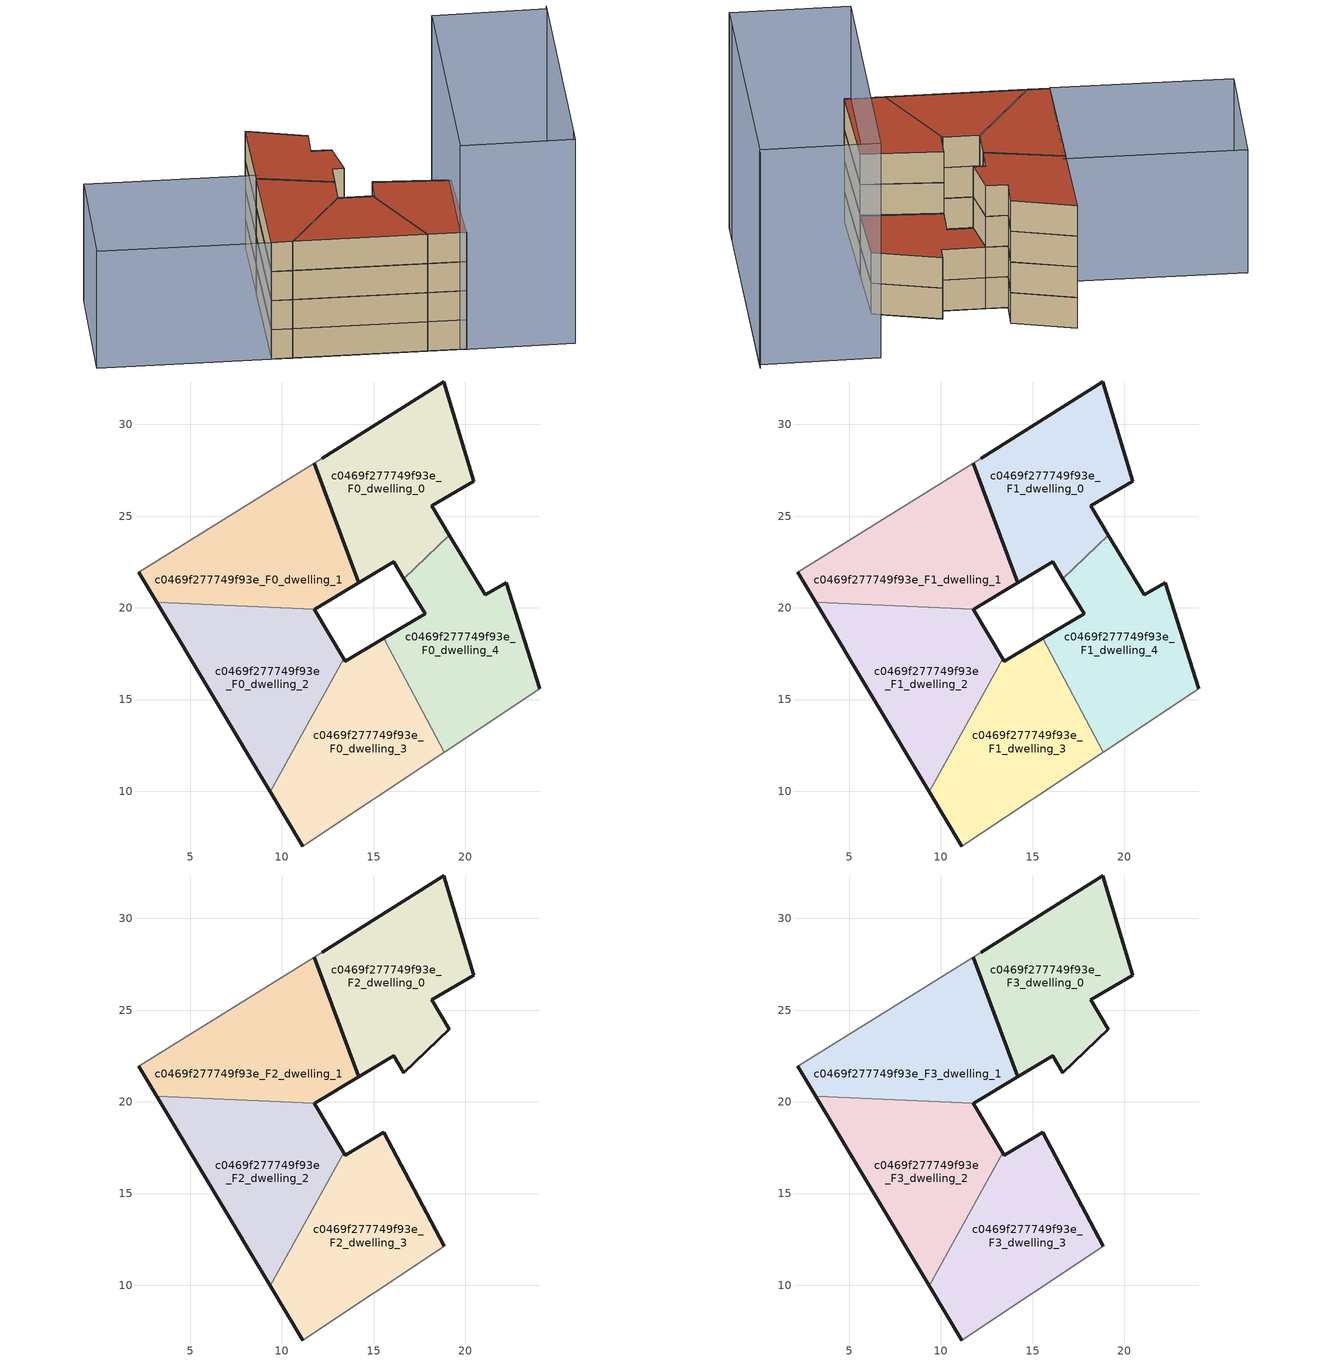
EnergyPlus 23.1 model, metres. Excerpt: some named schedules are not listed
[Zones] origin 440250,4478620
c0469f277749f93e_F0_dwelling_0
 floor ground (EU_floor_Construction): 19.13,23.96 18.17,25.56 20.46,26.89 18.82,32.31 12.18,28.16 11.75,27.88 14.19,21.37 16.09,22.51 16.65,21.59 z0
 wall outside (EU_wall_Construction): 16.65,21.59 16.09,22.51 14.19,21.37 11.75,27.88 / 12.18,28.16 18.82,32.31 20.46,26.89 18.17,25.56 19.13,23.96 z0:3
 wall adiabatic (EU_wall_Construction): 11.75,27.88 12.18,28.16 z0:3
 wall to c0469f277749f93e_F0_dwelling_4 (EU_wall_Construction): 19.13,23.95 16.65,21.59 z0:3
c0469f277749f93e_F0_dwelling_1
 floor ground (EU_floor_Construction): 14.19,21.37 11.75,27.88 2.2,21.93 3.16,20.32 11.78,19.93 z0
 wall outside (EU_wall_Construction): 3.16,20.32 2.2,21.93 / 11.75,27.88 14.19,21.37 11.78,19.93 z0:3
 wall adiabatic (EU_wall_Construction): 2.2,21.93 11.75,27.88 z0:3
 wall to c0469f277749f93e_F0_dwelling_2 (EU_wall_Construction): 11.78,19.93 3.16,20.32 z0:3
c0469f277749f93e_F0_dwelling_2
 floor ground (EU_floor_Construction): 9.36,9.97 13.37,17.24 11.75,19.91 11.78,19.93 3.16,20.32 z0
 wall outside (EU_wall_Construction): 11.78,19.93 11.75,19.91 13.37,17.24 / 9.36,9.97 3.16,20.32 z0:3
 wall to c0469f277749f93e_F0_dwelling_3 (EU_wall_Construction): 13.37,17.24 9.36,9.97 z0:3
c0469f277749f93e_F0_dwelling_3
 floor ground (EU_floor_Construction): 18.86,12.14 15.56,18.34 13.46,17.08 13.37,17.24 9.36,9.97 11.13,7.02 z0
 wall outside (EU_wall_Construction): 13.37,17.24 13.46,17.08 15.56,18.34 / 11.13,7.02 9.36,9.97 z0:3
 wall adiabatic (EU_wall_Construction): 18.86,12.14 11.13,7.02 z0:3
 wall to c0469f277749f93e_F0_dwelling_4 (EU_wall_Construction): 15.56,18.34 18.86,12.14 z0:3
c0469f277749f93e_F0_dwelling_4
 floor ground (EU_floor_Construction): 24.05,15.58 22.23,21.37 21.09,20.7 19.13,23.96 16.65,21.59 17.81,19.69 15.56,18.34 18.86,12.14 z0
 wall outside (EU_wall_Construction): 15.56,18.34 17.81,19.69 16.65,21.59 / 19.13,23.96 21.09,20.7 22.23,21.37 24.05,15.58 z0:3
 wall adiabatic (EU_wall_Construction): 24.05,15.58 18.86,12.14 z0:3
c0469f277749f93e_F1_dwelling_0
 floor to c0469f277749f93e_F0_dwelling_0 (EU_floor_Construction): 19.13,23.96 18.17,25.56 20.46,26.89 18.81,32.31 12.18,28.16 11.75,27.88 14.19,21.37 16.09,22.51 16.65,21.59 z3
 wall outside (EU_wall_Construction): 16.65,21.59 16.09,22.51 14.19,21.37 11.75,27.88 / 12.18,28.16 18.82,32.31 20.46,26.89 18.17,25.56 19.13,23.96 z3:6
 wall adiabatic (EU_wall_Construction): 11.75,27.88 12.18,28.16 z3:6
 wall to c0469f277749f93e_F1_dwelling_4 (EU_wall_Construction): 19.13,23.95 16.65,21.59 z3:6
c0469f277749f93e_F1_dwelling_1
 floor to c0469f277749f93e_F0_dwelling_1 (EU_floor_Construction): 14.19,21.37 11.75,27.88 2.2,21.93 3.16,20.32 11.78,19.93 z3
 wall outside (EU_wall_Construction): 3.16,20.32 2.2,21.93 / 11.75,27.88 14.19,21.37 11.78,19.93 z3:6
 wall adiabatic (EU_wall_Construction): 2.2,21.93 11.75,27.88 z3:6
 wall to c0469f277749f93e_F1_dwelling_2 (EU_wall_Construction): 11.78,19.93 3.16,20.32 z3:6
c0469f277749f93e_F1_dwelling_2
 floor to c0469f277749f93e_F0_dwelling_2 (EU_floor_Construction): 9.36,9.97 13.37,17.24 11.75,19.91 11.78,19.93 3.16,20.32 z3
 wall outside (EU_wall_Construction): 11.78,19.93 11.75,19.91 13.37,17.24 / 9.36,9.97 3.16,20.32 z3:6
 wall to c0469f277749f93e_F1_dwelling_3 (EU_wall_Construction): 13.37,17.24 9.36,9.97 z3:6
c0469f277749f93e_F1_dwelling_3
 floor to c0469f277749f93e_F0_dwelling_3 (EU_floor_Construction): 18.86,12.14 15.56,18.34 13.46,17.08 13.37,17.24 9.36,9.97 11.13,7.02 z3
 wall outside (EU_wall_Construction): 13.37,17.24 13.46,17.08 15.56,18.34 / 11.13,7.02 9.36,9.97 z3:6
 wall adiabatic (EU_wall_Construction): 18.86,12.14 11.13,7.02 z3:6
 wall to c0469f277749f93e_F1_dwelling_4 (EU_wall_Construction): 15.56,18.34 18.86,12.14 z3:6
c0469f277749f93e_F1_dwelling_4
 floor to c0469f277749f93e_F0_dwelling_4 (EU_floor_Construction): 24.05,15.58 22.23,21.37 21.09,20.7 19.13,23.96 16.65,21.59 17.81,19.69 15.56,18.34 18.86,12.14 z3
 wall outside (EU_wall_Construction): 15.56,18.34 17.81,19.69 16.65,21.59 / 19.13,23.96 21.09,20.7 22.23,21.37 24.05,15.58 z3:6
 wall adiabatic (EU_wall_Construction): 24.05,15.58 18.86,12.14 z3:6
 roof outside (EU_roof_Construction): 22.23,21.37 24.05,15.58 18.86,12.14 15.56,18.34 17.81,19.69 16.65,21.59 19.13,23.96 21.09,20.7 z6
c0469f277749f93e_F2_dwelling_0
 floor to c0469f277749f93e_F1_dwelling_0 (EU_floor_Construction): 19.13,23.96 18.17,25.56 20.46,26.89 18.81,32.31 12.18,28.16 11.75,27.88 14.19,21.37 16.09,22.51 16.65,21.59 z6
 wall outside (EU_wall_Construction): 12.18,28.16 18.82,32.31 20.46,26.89 18.17,25.56 19.13,23.96 16.65,21.59 16.09,22.51 14.19,21.37 11.75,27.88 z6:9
 wall adiabatic (EU_wall_Construction): 11.75,27.88 12.18,28.16 z6:9
c0469f277749f93e_F2_dwelling_1
 floor to c0469f277749f93e_F1_dwelling_1 (EU_floor_Construction): 14.19,21.37 11.75,27.88 2.2,21.93 3.16,20.32 11.78,19.93 z6
 wall outside (EU_wall_Construction): 3.16,20.32 2.2,21.93 / 11.75,27.88 14.19,21.37 11.78,19.93 z6:9
 wall adiabatic (EU_wall_Construction): 2.2,21.93 11.75,27.88 z6:9
 wall to c0469f277749f93e_F2_dwelling_2 (EU_wall_Construction): 11.78,19.93 3.16,20.32 z6:9
c0469f277749f93e_F2_dwelling_2
 floor to c0469f277749f93e_F1_dwelling_2 (EU_floor_Construction): 9.36,9.97 13.37,17.24 11.75,19.91 11.78,19.93 3.16,20.32 z6
 wall outside (EU_wall_Construction): 11.78,19.93 11.75,19.91 13.37,17.24 / 9.36,9.97 3.16,20.32 z6:9
 wall to c0469f277749f93e_F2_dwelling_3 (EU_wall_Construction): 13.37,17.24 9.36,9.97 z6:9
c0469f277749f93e_F2_dwelling_3
 floor to c0469f277749f93e_F1_dwelling_3 (EU_floor_Construction): 18.86,12.14 15.56,18.34 13.46,17.08 13.37,17.24 9.36,9.97 11.13,7.02 z6
 wall outside (EU_wall_Construction): 13.37,17.24 13.46,17.08 15.56,18.34 18.86,12.14 / 11.13,7.02 9.36,9.97 z6:9
 wall adiabatic (EU_wall_Construction): 18.86,12.14 11.13,7.02 z6:9
c0469f277749f93e_F3_dwelling_0
 floor to c0469f277749f93e_F2_dwelling_0 (EU_floor_Construction): 19.13,23.96 18.17,25.56 20.46,26.89 18.81,32.31 12.18,28.16 11.75,27.88 14.19,21.37 16.09,22.51 16.65,21.59 z9
 wall outside (EU_wall_Construction): 12.18,28.16 18.82,32.31 20.46,26.89 18.17,25.56 19.13,23.96 16.65,21.59 16.09,22.51 14.19,21.37 11.75,27.88 z9:12
 wall adiabatic (EU_wall_Construction): 11.75,27.88 12.18,28.16 z9:12
 roof outside (EU_roof_Construction): 18.82,32.31 20.46,26.89 18.17,25.56 19.13,23.96 16.65,21.59 16.09,22.51 14.19,21.37 11.75,27.88 12.18,28.16 z12
c0469f277749f93e_F3_dwelling_1
 floor to c0469f277749f93e_F2_dwelling_1 (EU_floor_Construction): 14.19,21.37 11.75,27.88 2.2,21.93 3.16,20.32 11.78,19.93 z9
 wall outside (EU_wall_Construction): 3.16,20.32 2.2,21.93 / 11.75,27.88 14.19,21.37 11.78,19.93 z9:12
 wall adiabatic (EU_wall_Construction): 2.2,21.93 11.75,27.88 z9:12
 wall to c0469f277749f93e_F3_dwelling_2 (EU_wall_Construction): 11.78,19.93 3.16,20.32 z9:12
 roof outside (EU_roof_Construction): 11.75,27.88 14.19,21.37 11.78,19.93 3.16,20.32 2.2,21.93 z12
c0469f277749f93e_F3_dwelling_2
 floor to c0469f277749f93e_F2_dwelling_2 (EU_floor_Construction): 9.36,9.97 13.37,17.24 11.75,19.91 11.78,19.93 3.16,20.32 z9
 wall outside (EU_wall_Construction): 11.78,19.93 11.75,19.91 13.37,17.24 / 9.36,9.97 3.16,20.32 z9:12
 wall to c0469f277749f93e_F3_dwelling_3 (EU_wall_Construction): 13.37,17.24 9.36,9.97 z9:12
 roof outside (EU_roof_Construction): 11.78,19.93 11.75,19.91 13.37,17.24 9.36,9.97 3.16,20.32 z12
c0469f277749f93e_F3_dwelling_3
 floor to c0469f277749f93e_F2_dwelling_3 (EU_floor_Construction): 18.86,12.14 15.56,18.34 13.46,17.08 13.37,17.24 9.36,9.97 11.13,7.02 z9
 wall outside (EU_wall_Construction): 13.37,17.24 13.46,17.08 15.56,18.34 18.86,12.14 / 11.13,7.02 9.36,9.97 z9:12
 wall adiabatic (EU_wall_Construction): 18.86,12.14 11.13,7.02 z9:12
 roof outside (EU_roof_Construction): 15.56,18.34 18.86,12.14 11.13,7.02 9.36,9.97 13.37,17.24 13.46,17.08 z12
shading: 16.16,-1.29 36.09,10.94 / 35.64,10.66 16.17,-1.28 / 16.17,-1.28 10.81,7.46 / 10.81,7.46 30.28,19.41 / 30.28,19.41 35.64,10.66 z0:21; 4.35,41.34 12.31,27.94 / 12.31,27.94 2.16,21.91 / 2.16,21.91 -5.8,35.3 / -5.8,35.3 4.35,41.34 z0:12
[Building]
EU S2 Campaign: North Axis=0; Terrain=City; Solar Distribution=FullExterior
[Site:Location]
Madrid: Latitude=40.5; Longitude=-3.5; Time Zone=1; Elevation=609
[SizingPeriod:WeatherFileDays]
AnnualSizingPeriod: Begin Month=1; Begin Day of Month=1; End Month=12; End Day of Month=31; Day of Week for Start Day=Monday; Use Weather File Daylight Saving Period=No; Use Weather File Rain and Snow Indicators=No
[MATERIAL]
EU_InternalMass_Material: Roughness=MediumRough; Thickness=0.1; Conductivity=1; Density=1800; Specific Heat=900; Thermal Absorptance=0.9; Solar Absorptance=0.7; Visible Absorptance=0.7
[MATERIAL:NOMASS] Roughness=MediumRough; Thermal Absorptance=0.9; Solar Absorptance=0.7; Visible Absorptance=0.7
Name | Thermal Resistance
EU_wall_NoMass | 0.419739
EU_roof_NoMass | 0.352165
EU_floor_NoMass | 0.608284
[CONSTRUCTION]
EU_wall_Construction: EU_wall_NoMass
EU_roof_Construction: EU_roof_NoMass
EU_floor_Construction: EU_floor_NoMass
EU_InternalMass_Construction: EU_InternalMass_Material
[ZONE] Type=1; Multiplier=1; Ceiling Height=autocalculate; Floor Area=autocalculate; Part of Total Floor Area=Yes
Name | Volume
c0469f277749f93e_F0_dwelling_0; c0469f277749f93e_F1_dwelling_0; c0469f277749f93e_F2_dwelling_0; c0469f277749f93e_F3_dwelling_0; c0469f277749f93e_F0_dwelling_4; c0469f277749f93e_F1_dwelling_4 | 163.391
c0469f277749f93e_F0_dwelling_1 | 163.364
c0469f277749f93e_F1_dwelling_1; c0469f277749f93e_F2_dwelling_1; c0469f277749f93e_F3_dwelling_1 | 163.365
c0469f277749f93e_F0_dwelling_2; c0469f277749f93e_F1_dwelling_2; c0469f277749f93e_F2_dwelling_2; c0469f277749f93e_F3_dwelling_2 | 163.393
c0469f277749f93e_F0_dwelling_3 | 163.386
c0469f277749f93e_F1_dwelling_3; c0469f277749f93e_F2_dwelling_3; c0469f277749f93e_F3_dwelling_3 | 163.385
[INTERNALMASS] Construction=EU_InternalMass_Construction
Name | Zone or ZoneList | Surface Area
c0469f277749f93e_F0_dwelling_0_EU_InternalMass | c0469f277749f93e_F0_dwelling_0 | 54.4634
c0469f277749f93e_F0_dwelling_1_EU_InternalMass | c0469f277749f93e_F0_dwelling_1 | 54.4548
c0469f277749f93e_F0_dwelling_2_EU_InternalMass | c0469f277749f93e_F0_dwelling_2 | 54.4643
c0469f277749f93e_F0_dwelling_3_EU_InternalMass | c0469f277749f93e_F0_dwelling_3 | 54.4618
c0469f277749f93e_F0_dwelling_4_EU_InternalMass | c0469f277749f93e_F0_dwelling_4 | 54.4635
c0469f277749f93e_F1_dwelling_0_EU_InternalMass | c0469f277749f93e_F1_dwelling_0 | 54.4634
c0469f277749f93e_F1_dwelling_1_EU_InternalMass | c0469f277749f93e_F1_dwelling_1 | 54.4548
c0469f277749f93e_F1_dwelling_2_EU_InternalMass | c0469f277749f93e_F1_dwelling_2 | 54.4643
c0469f277749f93e_F1_dwelling_3_EU_InternalMass | c0469f277749f93e_F1_dwelling_3 | 54.4618
c0469f277749f93e_F1_dwelling_4_EU_InternalMass | c0469f277749f93e_F1_dwelling_4 | 54.4635
c0469f277749f93e_F2_dwelling_0_EU_InternalMass | c0469f277749f93e_F2_dwelling_0 | 68.0728
c0469f277749f93e_F2_dwelling_1_EU_InternalMass | c0469f277749f93e_F2_dwelling_1 | 68.0713
c0469f277749f93e_F2_dwelling_2_EU_InternalMass | c0469f277749f93e_F2_dwelling_2 | 68.0775
c0469f277749f93e_F2_dwelling_3_EU_InternalMass | c0469f277749f93e_F2_dwelling_3 | 68.0759
c0469f277749f93e_F3_dwelling_0_EU_InternalMass | c0469f277749f93e_F3_dwelling_0 | 68.0728
c0469f277749f93e_F3_dwelling_1_EU_InternalMass | c0469f277749f93e_F3_dwelling_1 | 68.0713
c0469f277749f93e_F3_dwelling_2_EU_InternalMass | c0469f277749f93e_F3_dwelling_2 | 68.0775
c0469f277749f93e_F3_dwelling_3_EU_InternalMass | c0469f277749f93e_F3_dwelling_3 | 68.0759
[OTHEREQUIPMENT] Fuel Type=Electricity; Design Level Calculation Method=Watts/Area; Power per Zone Floor Area=1; Fraction Latent=0; Fraction Radiant=0; Fraction Lost=0; Carbon Dioxide Generation Rate=0; EndUse Subcategory=EU_Step8_InternalGains
Name | Zone or ZoneList or Space or SpaceList | Schedule
EU_Step8_InternalGain_c0469f277749f93e_F0_dwelling_0_f000 | c0469f277749f93e_F0_dwelling_0 | EU_Step8_GainSchedule_c0469f277749f93e_F0_dwelling_0_f000
EU_Step8_InternalGain_c0469f277749f93e_F0_dwelling_1_f000 | c0469f277749f93e_F0_dwelling_1 | EU_Step8_GainSchedule_c0469f277749f93e_F0_dwelling_1_f000
EU_Step8_InternalGain_c0469f277749f93e_F0_dwelling_2_f000 | c0469f277749f93e_F0_dwelling_2 | EU_Step8_GainSchedule_c0469f277749f93e_F0_dwelling_2_f000
EU_Step8_InternalGain_c0469f277749f93e_F0_dwelling_3_f000 | c0469f277749f93e_F0_dwelling_3 | EU_Step8_GainSchedule_c0469f277749f93e_F0_dwelling_3_f000
EU_Step8_InternalGain_c0469f277749f93e_F0_dwelling_4_f000 | c0469f277749f93e_F0_dwelling_4 | EU_Step8_GainSchedule_c0469f277749f93e_F0_dwelling_4_f000
EU_Step8_InternalGain_c0469f277749f93e_F1_dwelling_0_f000 | c0469f277749f93e_F1_dwelling_0 | EU_Step8_GainSchedule_c0469f277749f93e_F1_dwelling_0_f000
EU_Step8_InternalGain_c0469f277749f93e_F1_dwelling_1_f000 | c0469f277749f93e_F1_dwelling_1 | EU_Step8_GainSchedule_c0469f277749f93e_F1_dwelling_1_f000
EU_Step8_InternalGain_c0469f277749f93e_F1_dwelling_2_f000 | c0469f277749f93e_F1_dwelling_2 | EU_Step8_GainSchedule_c0469f277749f93e_F1_dwelling_2_f000
EU_Step8_InternalGain_c0469f277749f93e_F1_dwelling_3_f000 | c0469f277749f93e_F1_dwelling_3 | EU_Step8_GainSchedule_c0469f277749f93e_F1_dwelling_3_f000
EU_Step8_InternalGain_c0469f277749f93e_F1_dwelling_4_f000 | c0469f277749f93e_F1_dwelling_4 | EU_Step8_GainSchedule_c0469f277749f93e_F1_dwelling_4_f000
EU_Step8_InternalGain_c0469f277749f93e_F2_dwelling_0_f000 | c0469f277749f93e_F2_dwelling_0 | EU_Step8_GainSchedule_c0469f277749f93e_F2_dwelling_0_f000
EU_Step8_InternalGain_c0469f277749f93e_F2_dwelling_1_f000 | c0469f277749f93e_F2_dwelling_1 | EU_Step8_GainSchedule_c0469f277749f93e_F2_dwelling_1_f000
EU_Step8_InternalGain_c0469f277749f93e_F2_dwelling_2_f000 | c0469f277749f93e_F2_dwelling_2 | EU_Step8_GainSchedule_c0469f277749f93e_F2_dwelling_2_f000
EU_Step8_InternalGain_c0469f277749f93e_F2_dwelling_3_f000 | c0469f277749f93e_F2_dwelling_3 | EU_Step8_GainSchedule_c0469f277749f93e_F2_dwelling_3_f000
EU_Step8_InternalGain_c0469f277749f93e_F3_dwelling_0_f000 | c0469f277749f93e_F3_dwelling_0 | EU_Step8_GainSchedule_c0469f277749f93e_F3_dwelling_0_f000
EU_Step8_InternalGain_c0469f277749f93e_F3_dwelling_1_f000 | c0469f277749f93e_F3_dwelling_1 | EU_Step8_GainSchedule_c0469f277749f93e_F3_dwelling_1_f000
EU_Step8_InternalGain_c0469f277749f93e_F3_dwelling_2_f000 | c0469f277749f93e_F3_dwelling_2 | EU_Step8_GainSchedule_c0469f277749f93e_F3_dwelling_2_f000
EU_Step8_InternalGain_c0469f277749f93e_F3_dwelling_3_f000 | c0469f277749f93e_F3_dwelling_3 | EU_Step8_GainSchedule_c0469f277749f93e_F3_dwelling_3_f000
[ZONEVENTILATION:DESIGNFLOWRATE] Schedule=EU_AlwaysOn; Design Flow Rate Calculation Method=AirChanges/Hour; Air Changes per Hour=0.703302; Ventilation Type=Natural; Fan Pressure Rise=0; Fan Total Efficiency=1; Constant Term Coefficient=1; Temperature Term Coefficient=0; Velocity Term Coefficient=0; Velocity Squared Term Coefficient=0; Minimum Indoor Temperature=-100; Maximum Indoor Temperature=100; Delta Temperature=-100; Minimum Outdoor Temperature=-100; Maximum Outdoor Temperature=100; Maximum Wind Speed=40
Name | Zone or ZoneList or Space or SpaceList
EU_ConstantAir_c0469f277749f93e_F0_dwelling_0 | c0469f277749f93e_F0_dwelling_0
EU_ConstantAir_c0469f277749f93e_F0_dwelling_1 | c0469f277749f93e_F0_dwelling_1
EU_ConstantAir_c0469f277749f93e_F0_dwelling_2 | c0469f277749f93e_F0_dwelling_2
EU_ConstantAir_c0469f277749f93e_F0_dwelling_3 | c0469f277749f93e_F0_dwelling_3
EU_ConstantAir_c0469f277749f93e_F0_dwelling_4 | c0469f277749f93e_F0_dwelling_4
EU_ConstantAir_c0469f277749f93e_F1_dwelling_0 | c0469f277749f93e_F1_dwelling_0
EU_ConstantAir_c0469f277749f93e_F1_dwelling_1 | c0469f277749f93e_F1_dwelling_1
EU_ConstantAir_c0469f277749f93e_F1_dwelling_2 | c0469f277749f93e_F1_dwelling_2
EU_ConstantAir_c0469f277749f93e_F1_dwelling_3 | c0469f277749f93e_F1_dwelling_3
EU_ConstantAir_c0469f277749f93e_F1_dwelling_4 | c0469f277749f93e_F1_dwelling_4
EU_ConstantAir_c0469f277749f93e_F2_dwelling_0 | c0469f277749f93e_F2_dwelling_0
EU_ConstantAir_c0469f277749f93e_F2_dwelling_1 | c0469f277749f93e_F2_dwelling_1
EU_ConstantAir_c0469f277749f93e_F2_dwelling_2 | c0469f277749f93e_F2_dwelling_2
EU_ConstantAir_c0469f277749f93e_F2_dwelling_3 | c0469f277749f93e_F2_dwelling_3
EU_ConstantAir_c0469f277749f93e_F3_dwelling_0 | c0469f277749f93e_F3_dwelling_0
EU_ConstantAir_c0469f277749f93e_F3_dwelling_1 | c0469f277749f93e_F3_dwelling_1
EU_ConstantAir_c0469f277749f93e_F3_dwelling_2 | c0469f277749f93e_F3_dwelling_2
EU_ConstantAir_c0469f277749f93e_F3_dwelling_3 | c0469f277749f93e_F3_dwelling_3
[HVACTEMPLATE:THERMOSTAT] Constant Heating Setpoint=20; Constant Cooling Setpoint=50
EU_HeatOnly_c0469f277749f93e_F0_dwelling_0; EU_HeatOnly_c0469f277749f93e_F0_dwelling_1; EU_HeatOnly_c0469f277749f93e_F0_dwelling_2
